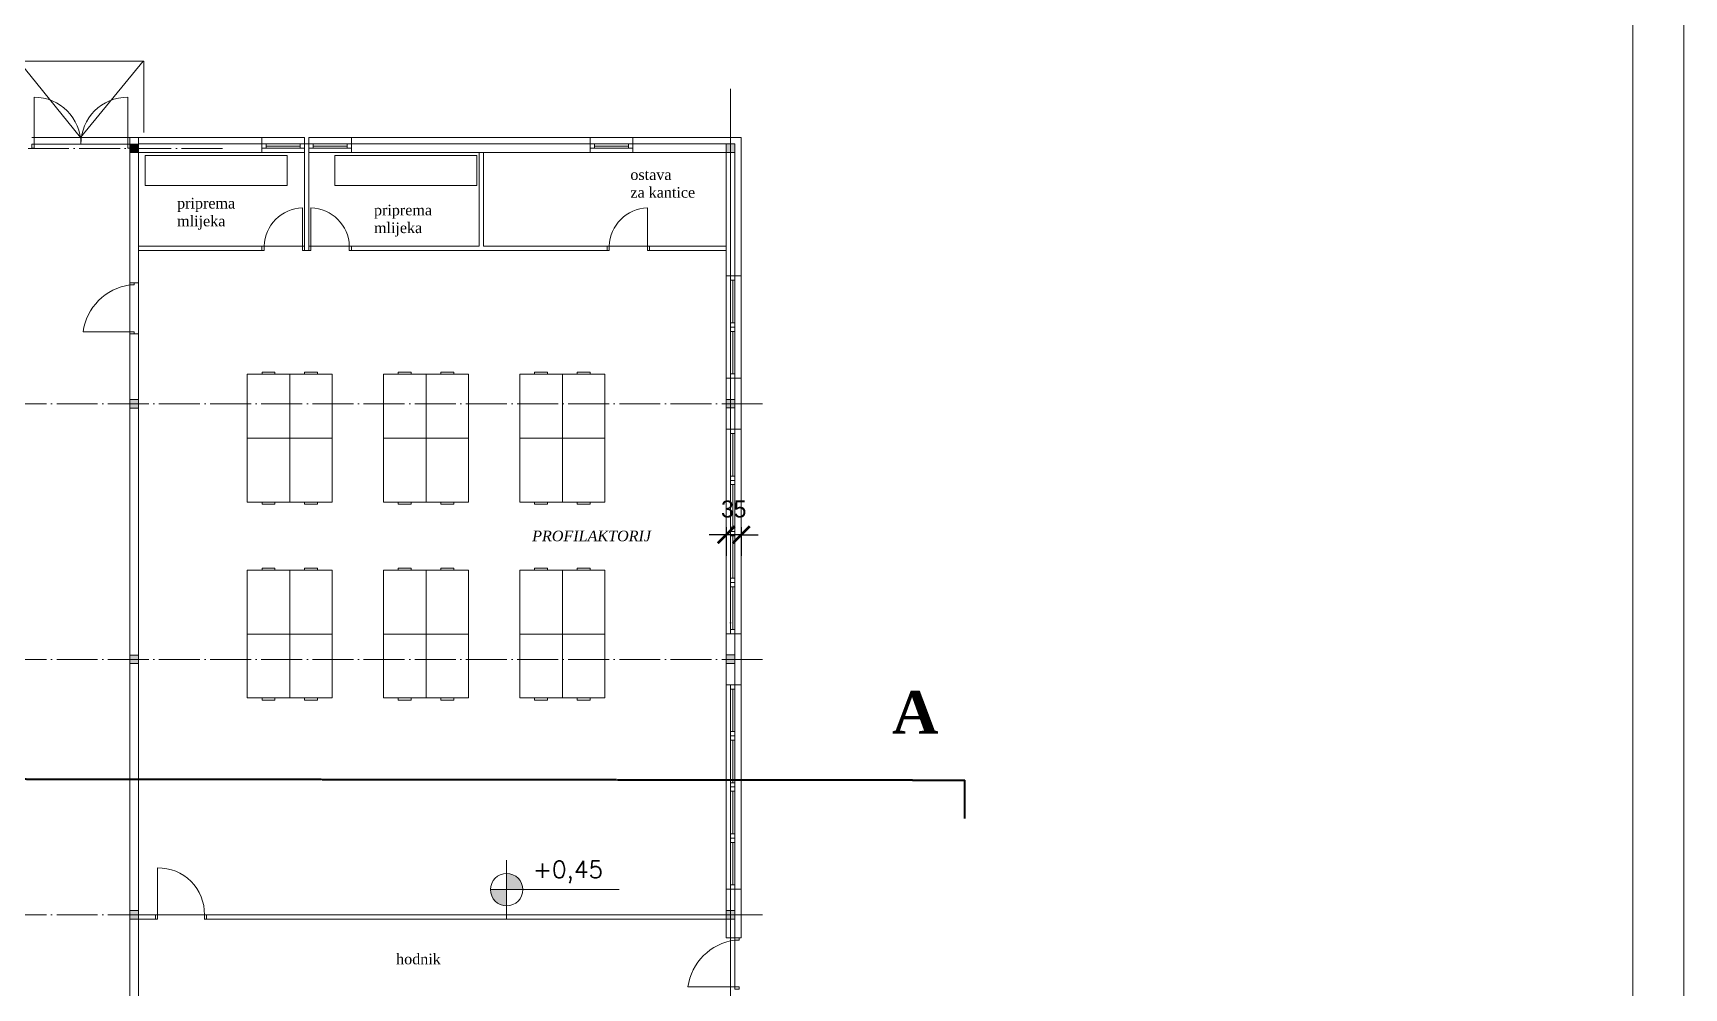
# Model space of a CAD drawing. Header units: millimetres. Extents: x 73 to 57768, y -40361 to 10065.
# Drawn here: x 38198 to 42073, y 3792 to 6034 of the extents above; entities that cross this region are included whole.
import ezdxf

# ---------------------------------------------------------------- set-up
doc = ezdxf.new("R2010")
doc.units = ezdxf.units.MM
doc.linetypes.add('ACAD_ISO04W100', pattern=[30, 24, -3, 0, -3])
doc.linetypes.add('DASHEDX2', pattern=[1.5, 1, -0.5])
for name, color, linetype, lineweight in [('1', 7, 'Continuous', 15), ('kote', 124, 'Continuous', 5), ('okvir', 120, 'Continuous', 13), ('Osovine', 252, 'ACAD_ISO04W100', 9), ('presjek linija', 202, 'DASHEDX2', 40), ('tanka', 140, 'Continuous', 9), ('zidovi', 195, 'Continuous', 5)]:
    doc.layers.add(name, color=color, linetype=linetype, lineweight=lineweight)
doc.layers.add('pogled', color=7, linetype='Continuous', lineweight=5, true_color=0x8db1c3)
doc.styles.add('zlaja', font='verdana.TTF', dxfattribs={"height": 40})
doc.dimstyles.new('1na200', dxfattribs={"dimtxt": 40, "dimasz": 40, "dimexe": 50, "dimexo": 50, "dimgap": 40, "dimtad": 1, "dimdec": 0, "dimtxsty": 'Standard', "dimblk": 'ARCHTICK', "dimcen": 40, "dimdle": 40, "dimadec": 0, "dimazin": 0, "dimtfac": 1, "dimtdec": 0, "dimtix": 1, "dimtmove": 2, "dimatfit": 3, "dimfxl": 1, "dimarcsym": 0})

# ---------------------------------------------------------------- blocks, each defined once
blk = doc.blocks.new('_ArchTick')
at = {"layer": 'kote', "color": 0, "const_width": 0.15}
blk.add_lwpolyline([(-0.5, -0.5), (0.5, 0.5)], dxfattribs=at)
blk = doc.blocks.new('*D237')
at = {"layer": 'Defpoints', "color": 0}
for p in [(39825.2, 4923.6), (39860.2, 4923.6), (39825.2, 4856.3)]:
    blk.add_point(p, dxfattribs=at)
at = {"layer": 'pogled', "color": 0, "lineweight": -2}
for p, q in [((39825.2, 4856.3), (39785.2, 4856.3)), ((39825.2, 4873.6), (39825.2, 4806.3)), ((39860.2, 4856.3), (39825.2, 4856.3)), ((39860.2, 4873.6), (39860.2, 4806.3)), ((39860.2, 4856.3), (39900.2, 4856.3))]:
    blk.add_line(p, q, dxfattribs=at)
at = {"layer": 'pogled', "color": 0, "lineweight": -2, "xscale": 40, "yscale": 40, "zscale": 40}
blk.add_blockref('_ArchTick', (39825.2, 4856.3), dxfattribs=at)
at = {"layer": 'pogled', "color": 0, "lineweight": -2, "xscale": 40, "yscale": 40, "zscale": 40, "rotation": 180}
blk.add_blockref('_ArchTick', (39860.2, 4856.3), dxfattribs=at)
at = {"layer": 'pogled', "color": 0, "insert": (39842.7, 4916.3), "char_height": 40, "attachment_point": 5}
blk.add_mtext('35', dxfattribs=at)

msp = doc.modelspace()

# ---------------------------------------------------------------- hatches: boundary and pattern name
at = {"layer": 'pogled'}
h = msp.add_hatch(color=256, dxfattribs=at)
h.paths.add_polyline_path([(39309.581, 4060.853, -0.41421356), (39347.699, 4022.735), (39309.581, 4022.735)])
h.paths.add_polyline_path([(39271.463, 4022.735), (39309.581, 4022.735), (39309.581, 3984.617, -0.41421356)])
at = {"layer": 'zidovi'}
h = msp.add_hatch(color=256, dxfattribs=at)
h.paths.add_polyline_path([(38425.242, 4573.633), (38445.242, 4573.633), (38445.242, 4553.633), (38425.242, 4553.633)])
h.paths.add_polyline_path([(38425.242, 5173.633), (38445.242, 5173.633), (38445.242, 5153.633), (38425.242, 5153.633)])
h.paths.add_polyline_path([(38425.242, 5773.633), (38445.242, 5773.633), (38445.242, 5753.633), (38425.242, 5753.633)])
msp.add_hatch(color=256, dxfattribs=at).paths.add_polyline_path([(38425.242, 5773.633), (38445.242, 5773.633), (38445.242, 5753.633), (38425.242, 5753.633)])
msp.add_hatch(color=256, dxfattribs=at).paths.add_polyline_path([(38425.242, 5773.633), (38445.242, 5773.633), (38445.242, 5753.633), (38425.242, 5753.633)])
h = msp.add_hatch(color=256, dxfattribs=at)
h.paths.add_polyline_path([(39825.242, 5773.812), (39845.242, 5773.812), (39845.242, 5753.812), (39825.242, 5753.812)])
h.paths.add_polyline_path([(39825.242, 5173.812), (39845.242, 5173.812), (39845.242, 5153.812), (39825.242, 5153.812)])
h = msp.add_hatch(color=256, dxfattribs=at)
h.paths.add_polyline_path([(39825.242, 4573.812), (39845.242, 4573.812), (39845.242, 4553.812), (39825.242, 4553.812)])
h.paths.add_polyline_path([(39825.242, 3973.812), (39845.242, 3973.812), (39845.242, 3953.812), (39825.242, 3953.812)])
h = msp.add_hatch(color=256, dxfattribs=at)
h.paths.add_polyline_path([(38425.242, 3973.633), (38445.242, 3973.633), (38445.242, 3953.633), (38425.242, 3953.633)])
h.paths.add_polyline_path([(38425.242, 3373.633), (38445.242, 3373.633), (38445.242, 3353.633), (38425.242, 3353.633)])

# ---------------------------------------------------------------- linework, layer by layer
at = {"layer": '1', "color": 251, "linetype": 'ACAD_ISO04W100', "ltscale": 4}
for p, q in [((38642.37, 5763.553), (36838.302, 5763.553)), ((39910.569, 5163.553), (36838.302, 5163.553)), ((39910.569, 4563.553), (36838.302, 4563.553)), ((39910.569, 3963.553), (36838.302, 3963.553))]:
    msp.add_line(p, q, dxfattribs=at)
at = {"layer": 'okvir'}
for points in [[(28073.426, 10064.707), (28073.426, 64.707), (42073.426, 64.707), (42073.426, 10064.707)], [(28495.734, 9944.707), (28495.734, 184.707), (41953.426, 184.707), (41953.426, 9944.707)]]:
    msp.add_lwpolyline(points, close=True, dxfattribs=at)
at = {"layer": 'Osovine', "ltscale": 100}
msp.add_line((39835.242, 1948.992), (39835.242, 5903.065), dxfattribs=at)
at = {"layer": 'pogled'}
for p, q in [((39309.581, 3954.818), (39309.581, 4091.929)), ((39271.463, 4022.735), (39573.768, 4022.735))]:
    msp.add_line(p, q, dxfattribs=at)
at = {"layer": 'pogled', "ltscale": 5}
for points in [[(38456.482, 5968.086), (38309.214, 5788.633), (38163.834, 5969.031)], [(38457.588, 5801.111), (38457.588, 5968.012), (38162.238, 5968.012), (38162.238, 5809.319)]]:
    msp.add_lwpolyline(points, dxfattribs=at)
at = {"layer": 'pogled'}
for points in [[(38794.431, 5676.465), (38460.649, 5676.465), (38460.649, 5746.465), (38794.431, 5746.465)], [(39239.905, 5676.465), (38906.123, 5676.465), (38906.123, 5746.465), (39239.905, 5746.465)]]:
    msp.add_lwpolyline(points, close=True, dxfattribs=at)
msp.add_circle((39309.581, 4022.735), 38.118, dxfattribs=at)
at = {"layer": 'presjek linija'}
for p in [(36227.589, 4284.784), (40385.506, 4190.091)]:
    msp.add_line(p, (40385.506, 4280.091), dxfattribs=at)
at = {"layer": 'tanka'}
for p, q in [((38200.242, 5773.633), (38200.242, 5883.633)), ((38420.242, 5773.633), (38420.242, 5883.633)), ((38425.242, 5788.633), (38195.242, 5788.633)), ((38835.242, 5788.812), (38735.242, 5788.812)), ((38945.242, 5788.812), (38845.242, 5788.812)), ((39605.482, 5788.812), (39505.482, 5788.812)), ((38200.242, 5773.633), (38420.242, 5773.633)), ((38835.242, 5753.812), (38735.242, 5753.812)), ((38825.242, 5773.812), (38745.242, 5773.812)), ((38835.242, 5763.812), (38745.242, 5763.812)), ((38945.242, 5753.812), (38845.242, 5753.812)), ((38935.242, 5773.812), (38855.242, 5773.812)), ((38945.242, 5763.812), (38855.242, 5763.812)), ((39605.482, 5753.812), (39505.482, 5753.812)), ((39595.482, 5773.812), (39515.482, 5773.812)), ((39605.482, 5763.812), (39515.482, 5763.812)), ((38830.242, 5533.812), (38830.242, 5623.812)), ((38850.242, 5533.812), (38850.242, 5623.812)), ((39640.242, 5533.812), (39640.242, 5623.812)), ((38830.242, 5533.812), (38740.242, 5533.812)), ((38850.242, 5533.812), (38940.242, 5533.812)), ((39640.242, 5533.812), (39550.242, 5533.812)), ((38425.242, 5332.834), (38425.242, 5442.834)), ((39825.242, 5463.812), (39825.242, 5223.812)), ((39835.242, 5453.812), (39835.242, 5353.812)), ((39845.242, 5453.812), (39845.242, 5233.812)), ((39860.242, 5463.812), (39860.242, 5223.812)), ((38425.242, 5332.834), (38315.242, 5332.834)), ((39835.242, 5333.812), (39835.242, 5233.812)), ((38900.327, 5232.937), (38700.327, 5232.937)), ((38700.327, 5232.937), (38700.327, 4932.937)), ((38735.327, 5237.937), (38735.327, 5232.937)), ((38765.327, 5237.937), (38735.327, 5237.937)), ((38765.327, 5232.937), (38765.327, 5237.937)), ((38800.327, 5232.937), (38800.327, 4932.937)), ((38865.327, 5237.937), (38835.327, 5237.937)), ((38835.327, 5237.937), (38835.327, 5232.937)), ((38865.327, 5232.937), (38865.327, 5237.937)), ((38900.327, 4932.937), (38900.327, 5232.937)), ((39220.327, 5232.937), (39020.327, 5232.937)), ((39020.327, 5232.937), (39020.327, 4932.937)), ((39055.327, 5237.937), (39055.327, 5232.937)), ((39085.327, 5237.937), (39055.327, 5237.937)), ((39085.327, 5232.937), (39085.327, 5237.937)), ((39120.327, 5232.937), (39120.327, 4932.937)), ((39185.327, 5237.937), (39155.327, 5237.937)), ((39155.327, 5237.937), (39155.327, 5232.937)), ((39185.327, 5232.937), (39185.327, 5237.937)), ((39220.327, 4932.937), (39220.327, 5232.937)), ((39540.327, 5232.937), (39340.327, 5232.937)), ((39340.327, 5232.937), (39340.327, 4932.937)), ((39375.327, 5237.937), (39375.327, 5232.937)), ((39405.327, 5237.937), (39375.327, 5237.937)), ((39405.327, 5232.937), (39405.327, 5237.937)), ((39440.327, 5232.937), (39440.327, 4932.937)), ((39505.327, 5237.937), (39475.327, 5237.937)), ((39475.327, 5237.937), (39475.327, 5232.937)), ((39505.327, 5232.937), (39505.327, 5237.937)), ((39540.327, 4932.937), (39540.327, 5232.937)), ((38900.327, 5082.937), (38700.327, 5082.937)), ((39220.327, 5082.937), (39020.327, 5082.937)), ((39540.327, 5082.937), (39340.327, 5082.937)), ((39825.242, 5103.812), (39825.242, 4863.812)), ((39835.242, 5093.812), (39835.242, 4993.812)), ((39845.242, 5093.812), (39845.242, 4873.812)), ((39860.242, 5103.812), (39860.242, 4863.812)), ((39835.242, 4973.812), (39835.242, 4873.812)), ((38700.327, 4932.937), (38900.327, 4932.937)), ((38735.327, 4927.937), (38735.327, 4932.937)), ((38765.327, 4927.937), (38735.327, 4927.937)), ((38765.327, 4932.937), (38765.327, 4927.937)), ((38835.327, 4927.937), (38835.327, 4932.937)), ((38865.327, 4927.937), (38835.327, 4927.937)), ((38865.327, 4932.937), (38865.327, 4927.937)), ((39020.327, 4932.937), (39220.327, 4932.937)), ((39055.327, 4927.937), (39055.327, 4932.937)), ((39085.327, 4927.937), (39055.327, 4927.937)), ((39085.327, 4932.937), (39085.327, 4927.937)), ((39155.327, 4927.937), (39155.327, 4932.937)), ((39185.327, 4927.937), (39155.327, 4927.937)), ((39185.327, 4932.937), (39185.327, 4927.937)), ((39340.327, 4932.937), (39540.327, 4932.937)), ((39375.327, 4927.937), (39375.327, 4932.937)), ((39405.327, 4927.937), (39375.327, 4927.937)), ((39405.327, 4932.937), (39405.327, 4927.937)), ((39475.327, 4927.937), (39475.327, 4932.937)), ((39505.327, 4927.937), (39475.327, 4927.937)), ((39505.327, 4932.937), (39505.327, 4927.937)), ((39825.242, 4863.812), (39825.242, 4623.812)), ((39835.242, 4853.812), (39835.242, 4753.812)), ((39845.242, 4853.812), (39845.242, 4633.812)), ((39860.242, 4863.812), (39860.242, 4623.812)), ((38900.327, 4772.937), (38700.327, 4772.937)), ((38700.327, 4772.937), (38700.327, 4472.937)), ((38735.327, 4777.937), (38735.327, 4772.937)), ((38765.327, 4777.937), (38735.327, 4777.937)), ((38765.327, 4772.937), (38765.327, 4777.937)), ((38800.327, 4772.937), (38800.327, 4472.937)), ((38865.327, 4777.937), (38835.327, 4777.937)), ((38835.327, 4777.937), (38835.327, 4772.937)), ((38865.327, 4772.937), (38865.327, 4777.937)), ((38900.327, 4472.937), (38900.327, 4772.937)), ((39220.327, 4772.937), (39020.327, 4772.937)), ((39020.327, 4772.937), (39020.327, 4472.937)), ((39055.327, 4777.937), (39055.327, 4772.937)), ((39085.327, 4777.937), (39055.327, 4777.937)), ((39085.327, 4772.937), (39085.327, 4777.937)), ((39120.327, 4772.937), (39120.327, 4472.937)), ((39185.327, 4777.937), (39155.327, 4777.937)), ((39155.327, 4777.937), (39155.327, 4772.937)), ((39185.327, 4772.937), (39185.327, 4777.937)), ((39220.327, 4472.937), (39220.327, 4772.937)), ((39540.327, 4772.937), (39340.327, 4772.937)), ((39340.327, 4772.937), (39340.327, 4472.937)), ((39405.327, 4777.937), (39375.327, 4777.937)), ((39375.327, 4777.937), (39375.327, 4772.937)), ((39405.327, 4772.937), (39405.327, 4777.937)), ((39440.327, 4772.937), (39440.327, 4472.937)), ((39505.327, 4777.937), (39475.327, 4777.937)), ((39475.327, 4777.937), (39475.327, 4772.937)), ((39505.327, 4772.937), (39505.327, 4777.937)), ((39540.327, 4472.937), (39540.327, 4772.937)), ((39835.242, 4733.812), (39835.242, 4633.812)), ((38900.327, 4622.937), (38700.327, 4622.937)), ((39220.327, 4622.937), (39020.327, 4622.937)), ((39540.327, 4622.937), (39340.327, 4622.937)), ((39825.242, 4503.812), (39825.242, 4263.812)), ((39860.242, 4503.812), (39860.242, 4263.812)), ((38700.327, 4472.937), (38900.327, 4472.937)), ((38735.327, 4467.937), (38735.327, 4472.937)), ((38765.327, 4467.937), (38735.327, 4467.937)), ((38765.327, 4472.937), (38765.327, 4467.937)), ((38835.327, 4467.937), (38835.327, 4472.937)), ((38865.327, 4467.937), (38835.327, 4467.937)), ((38865.327, 4472.937), (38865.327, 4467.937)), ((39020.327, 4472.937), (39220.327, 4472.937)), ((39055.327, 4467.937), (39055.327, 4472.937)), ((39085.327, 4467.937), (39055.327, 4467.937)), ((39085.327, 4472.937), (39085.327, 4467.937)), ((39155.327, 4467.937), (39155.327, 4472.937)), ((39185.327, 4467.937), (39155.327, 4467.937)), ((39185.327, 4472.937), (39185.327, 4467.937)), ((39340.327, 4472.937), (39540.327, 4472.937)), ((39375.327, 4467.937), (39375.327, 4472.937)), ((39405.327, 4467.937), (39375.327, 4467.937)), ((39405.327, 4472.937), (39405.327, 4467.937)), ((39475.327, 4467.937), (39475.327, 4472.937)), ((39505.327, 4467.937), (39475.327, 4467.937)), ((39505.327, 4472.937), (39505.327, 4467.937)), ((39835.242, 4493.812), (39835.242, 4393.812)), ((39845.242, 4493.812), (39845.242, 4273.812)), ((39835.242, 4373.812), (39835.242, 4273.812)), ((39825.242, 4263.812), (39825.242, 4023.812)), ((39860.242, 4263.812), (39860.242, 4023.812)), ((39835.242, 4253.812), (39835.242, 4153.812)), ((39845.242, 4253.812), (39845.242, 4033.812)), ((39835.242, 4133.812), (39835.242, 4033.812)), ((38490.242, 3963.812), (38490.242, 4073.812)), ((38490.242, 3963.812), (38600.242, 3963.812)), ((39845.242, 3794.307), (39845.242, 3904.307)), ((39845.242, 3794.307), (39735.242, 3794.307))]:
    msp.add_line(p, q, dxfattribs=at)
for centre, radius, start, end in [((38200.242, 5773.633), 110, 0, 90), ((38420.242, 5773.633), 110, 90, 180), ((38832.915, 5531.139), 92.712, 91.652191, 178.347809), ((38847.569, 5531.139), 92.712, 1.652191, 88.347809), ((39642.915, 5531.139), 92.712, 91.652191, 178.347809), ((38443.077, 5314.999), 129.073, 97.94252, 172.05748), ((38492.2, 3965.77), 108.059, 358.961532, 91.038468), ((39863.077, 3776.471), 129.073, 97.94252, 172.05748)]:
    msp.add_arc(centre, radius, start, end, dxfattribs=at)
at = {"layer": 'zidovi'}
for p, q in [((38425.242, 5788.633), (38425.242, 5583.633)), ((38425.242, 5583.633), (38425.242, 5788.633)), ((38425.242, 5788.633), (38445.242, 5788.633)), ((38445.242, 5788.633), (38445.242, 5773.633)), ((38445.242, 5788.633), (38460.242, 5788.633)), ((38735.242, 5788.812), (38460.242, 5788.812)), ((38735.242, 5788.812), (38735.242, 5753.812)), ((38835.242, 5788.812), (38835.242, 5753.812)), ((38845.242, 5788.812), (38845.242, 5753.812)), ((38945.242, 5788.812), (38945.242, 5753.812)), ((39505.482, 5788.812), (38945.242, 5788.812)), ((39505.482, 5788.812), (39505.482, 5753.812)), ((39605.482, 5788.812), (39605.482, 5753.812)), ((39605.482, 5788.812), (39845.242, 5788.812)), ((39845.242, 5788.812), (39860.242, 5788.812)), ((39860.242, 5788.812), (39860.242, 5409.555)), ((39860.242, 5788.812), (39860.242, 5463.812)), ((38420.242, 5763.633), (38425.242, 5763.633)), ((38420.242, 5763.633), (38425.242, 5763.633)), ((38425.242, 5753.812), (38735.242, 5753.812)), ((38435.242, 5753.633), (38425.242, 5753.633)), ((38445.242, 5773.812), (38735.242, 5773.812)), ((38445.242, 5753.633), (38445.242, 5533.812)), ((38445.242, 5583.633), (38445.242, 5753.633)), ((38825.242, 5768.812), (38745.242, 5768.812)), ((38855.242, 5773.812), (38825.242, 5773.812)), ((38835.242, 5753.812), (38835.242, 5533.812)), ((38845.242, 5753.812), (38845.242, 5533.812)), ((38935.242, 5768.812), (38855.242, 5768.812)), ((39515.482, 5773.812), (38935.242, 5773.812)), ((39505.482, 5753.812), (38945.242, 5753.812)), ((39245.242, 5753.812), (39245.242, 5533.812)), ((39255.242, 5753.812), (39255.242, 5533.812)), ((39595.482, 5768.812), (39515.482, 5768.812)), ((39825.242, 5773.812), (39595.482, 5773.812)), ((39825.242, 5753.812), (39605.482, 5753.812)), ((39825.242, 5409.555), (39825.242, 5753.812)), ((39825.242, 5463.812), (39825.242, 5753.812)), ((39845.242, 5773.812), (39845.242, 5399.555)), ((38425.242, 5583.633), (38425.242, 5153.633)), ((38735.242, 5533.812), (38445.242, 5533.812)), ((38445.242, 5533.812), (38445.242, 5173.633)), ((38735.242, 5523.812), (38445.242, 5523.812)), ((38835.242, 5533.812), (38830.242, 5533.812)), ((38850.242, 5523.812), (38830.242, 5523.812)), ((38850.242, 5533.812), (38845.242, 5533.812)), ((39245.242, 5533.812), (38940.242, 5533.812)), ((39550.242, 5523.812), (38940.242, 5523.812)), ((39550.242, 5533.812), (39255.242, 5533.812)), ((39645.242, 5533.812), (39640.242, 5533.812)), ((39645.242, 5523.812), (39640.242, 5523.812)), ((39645.242, 5533.812), (39825.242, 5533.812)), ((39645.242, 5523.812), (39825.242, 5523.812)), ((38435.242, 5447.834), (38445.242, 5447.834)), ((39825.242, 5463.812), (39860.242, 5463.812)), ((39840.242, 5453.812), (39840.242, 5353.812)), ((39845.242, 5353.812), (39845.242, 5333.812)), ((39845.242, 5353.812), (39845.242, 5333.812)), ((38435.242, 5327.834), (38445.242, 5327.834)), ((39840.242, 5333.812), (39840.242, 5233.812)), ((39825.242, 4983.812), (39825.242, 5289.555)), ((39860.242, 5289.555), (39860.242, 4983.812)), ((39860.242, 5223.812), (39825.242, 5223.812)), ((39825.242, 5223.812), (39825.242, 5103.812)), ((39845.242, 5223.812), (39845.242, 5103.812)), ((39860.242, 5223.812), (39860.242, 5103.812)), ((38445.242, 3598.58), (38445.242, 5173.633)), ((38425.242, 5153.633), (38425.242, 3593.58)), ((39825.242, 5103.812), (39860.242, 5103.812)), ((39840.242, 5093.812), (39840.242, 4993.812)), ((39840.242, 4973.812), (39840.242, 4873.812)), ((39845.242, 4993.812), (39845.242, 4973.812)), ((39845.242, 4993.812), (39845.242, 4973.812)), ((39840.242, 4853.812), (39840.242, 4753.812)), ((39825.242, 4383.812), (39825.242, 4743.812)), ((39840.242, 4733.812), (39840.242, 4633.812)), ((39845.242, 4753.812), (39845.242, 4733.812)), ((39845.242, 4753.812), (39845.242, 4733.812)), ((39860.242, 4743.812), (39860.242, 4383.812)), ((39860.242, 4623.812), (39825.242, 4623.812)), ((39825.242, 4623.812), (39825.242, 4503.812)), ((39845.242, 4623.812), (39845.242, 4503.812)), ((39860.242, 4623.812), (39860.242, 4503.812)), ((39825.242, 4503.812), (39860.242, 4503.812)), ((39840.242, 4493.812), (39840.242, 4393.812)), ((39845.242, 4393.812), (39845.242, 4373.812)), ((39845.242, 4393.812), (39845.242, 4373.812)), ((39840.242, 4373.812), (39840.242, 4273.812)), ((39840.242, 4253.812), (39840.242, 4153.812)), ((39845.242, 4153.812), (39845.242, 4133.812)), ((39845.242, 4153.812), (39845.242, 4133.812)), ((39825.242, 4143.812), (39825.242, 3909.307)), ((39840.242, 4133.812), (39840.242, 4033.812)), ((39860.242, 4143.812), (39860.242, 3909.307)), ((39860.242, 4023.812), (39825.242, 4023.812)), ((39825.242, 3909.307), (39825.242, 4023.812)), ((39845.242, 4023.812), (39845.242, 3909.307)), ((39860.242, 3909.307), (39860.242, 4023.812)), ((38490.242, 3963.812), (38445.242, 3963.812)), ((38490.242, 3953.812), (38445.242, 3953.812)), ((39345.242, 3953.812), (38599.596, 3953.812)), ((39825.242, 3963.812), (38600.242, 3963.812)), ((39825.242, 3953.812), (39345.242, 3953.812)), ((39860.242, 3909.307), (39825.242, 3909.307))]:
    msp.add_line(p, q, dxfattribs=at)
for points in [[(38195.242, 5763.633), (38200.242, 5763.633), (38200.242, 5773.633), (38195.242, 5773.633)], [(38420.242, 5763.633), (38425.242, 5763.633), (38425.242, 5773.633), (38420.242, 5773.633)], [(38445.242, 5753.633), (38425.242, 5753.633), (38425.242, 5773.633), (38445.242, 5773.633)], [(38445.242, 5753.633), (38425.242, 5753.633), (38425.242, 5773.633), (38445.242, 5773.633)], [(38445.242, 5753.633), (38425.242, 5753.633), (38425.242, 5773.633), (38445.242, 5773.633)], [(38735.242, 5763.812), (38735.242, 5773.812), (38745.242, 5773.812), (38745.242, 5763.812)], [(38825.242, 5763.812), (38825.242, 5773.812), (38835.242, 5773.812), (38835.242, 5763.812)], [(38845.242, 5763.812), (38845.242, 5773.812), (38855.242, 5773.812), (38855.242, 5763.812)], [(38935.242, 5763.812), (38935.242, 5773.812), (38945.242, 5773.812), (38945.242, 5763.812)], [(39505.482, 5763.812), (39505.482, 5773.812), (39515.482, 5773.812), (39515.482, 5763.812)], [(39595.482, 5763.812), (39595.482, 5773.812), (39605.482, 5773.812), (39605.482, 5763.812)], [(39845.242, 5753.812), (39825.242, 5753.812), (39825.242, 5773.812), (39845.242, 5773.812)], [(38735.242, 5523.812), (38740.242, 5523.812), (38740.242, 5533.812), (38735.242, 5533.812)], [(38830.242, 5523.812), (38835.242, 5523.812), (38835.242, 5533.812), (38830.242, 5533.812)], [(38850.242, 5523.812), (38845.242, 5523.812), (38845.242, 5533.812), (38850.242, 5533.812)], [(38945.242, 5523.812), (38940.242, 5523.812), (38940.242, 5533.812), (38945.242, 5533.812)], [(39545.242, 5523.812), (39550.242, 5523.812), (39550.242, 5533.812), (39545.242, 5533.812)], [(39640.242, 5523.812), (39645.242, 5523.812), (39645.242, 5533.812), (39640.242, 5533.812)], [(38435.242, 5447.834), (38435.242, 5442.834), (38425.242, 5442.834), (38425.242, 5447.834)], [(39835.242, 5453.812), (39845.242, 5453.812), (39845.242, 5463.812), (39835.242, 5463.812)], [(39835.242, 5343.812), (39845.242, 5343.812), (39845.242, 5353.812), (39835.242, 5353.812)], [(38435.242, 5332.834), (38435.242, 5327.834), (38425.242, 5327.834), (38425.242, 5332.834)], [(39835.242, 5333.812), (39845.242, 5333.812), (39845.242, 5343.812), (39835.242, 5343.812)], [(39835.242, 5223.812), (39845.242, 5223.812), (39845.242, 5233.812), (39835.242, 5233.812)], [(38445.242, 5153.633), (38425.242, 5153.633), (38425.242, 5173.633), (38445.242, 5173.633)], [(38445.242, 5153.633), (38425.242, 5153.633), (38425.242, 5173.633), (38445.242, 5173.633)], [(39845.242, 5153.812), (39825.242, 5153.812), (39825.242, 5173.812), (39845.242, 5173.812)], [(39835.242, 5093.812), (39845.242, 5093.812), (39845.242, 5103.812), (39835.242, 5103.812)], [(39835.242, 4983.812), (39845.242, 4983.812), (39845.242, 4993.812), (39835.242, 4993.812)], [(39835.242, 4973.812), (39845.242, 4973.812), (39845.242, 4983.812), (39835.242, 4983.812)], [(39835.242, 4863.812), (39845.242, 4863.812), (39845.242, 4873.812), (39835.242, 4873.812)], [(39835.242, 4853.812), (39845.242, 4853.812), (39845.242, 4863.812), (39835.242, 4863.812)], [(39835.242, 4743.812), (39845.242, 4743.812), (39845.242, 4753.812), (39835.242, 4753.812)], [(39835.242, 4733.812), (39845.242, 4733.812), (39845.242, 4743.812), (39835.242, 4743.812)], [(39835.242, 4623.812), (39845.242, 4623.812), (39845.242, 4633.812), (39835.242, 4633.812)], [(38445.242, 4553.633), (38425.242, 4553.633), (38425.242, 4573.633), (38445.242, 4573.633)], [(38445.242, 4553.633), (38425.242, 4553.633), (38425.242, 4573.633), (38445.242, 4573.633)], [(39845.242, 4553.812), (39825.242, 4553.812), (39825.242, 4573.812), (39845.242, 4573.812)], [(39835.242, 4493.812), (39845.242, 4493.812), (39845.242, 4503.812), (39835.242, 4503.812)], [(39835.242, 4383.812), (39845.242, 4383.812), (39845.242, 4393.812), (39835.242, 4393.812)], [(39835.242, 4373.812), (39845.242, 4373.812), (39845.242, 4383.812), (39835.242, 4383.812)], [(39835.242, 4263.812), (39845.242, 4263.812), (39845.242, 4273.812), (39835.242, 4273.812)], [(39835.242, 4253.812), (39845.242, 4253.812), (39845.242, 4263.812), (39835.242, 4263.812)], [(39835.242, 4143.812), (39845.242, 4143.812), (39845.242, 4153.812), (39835.242, 4153.812)], [(39835.242, 4133.812), (39845.242, 4133.812), (39845.242, 4143.812), (39835.242, 4143.812)], [(39835.242, 4023.812), (39845.242, 4023.812), (39845.242, 4033.812), (39835.242, 4033.812)], [(38445.242, 3953.633), (38425.242, 3953.633), (38425.242, 3973.633), (38445.242, 3973.633)], [(38445.242, 3953.633), (38425.242, 3953.633), (38425.242, 3973.633), (38445.242, 3973.633)], [(38490.242, 3953.812), (38485.242, 3953.812), (38485.242, 3963.812), (38490.242, 3963.812)], [(38605.242, 3953.812), (38600.242, 3953.812), (38600.242, 3963.812), (38605.242, 3963.812)], [(39845.242, 3953.812), (39825.242, 3953.812), (39825.242, 3973.812), (39845.242, 3973.812)], [(39855.242, 3909.307), (39855.242, 3904.307), (39845.242, 3904.307), (39845.242, 3909.307)], [(39855.242, 3794.307), (39855.242, 3789.307), (39845.242, 3789.307), (39845.242, 3794.307)]]:
    msp.add_lwpolyline(points, close=True, dxfattribs=at)

# ---------------------------------------------------------------- texts
at = {"layer": 'pogled', "char_height": 25, "width": 475.63573, "attachment_point": 1}
for s, insert in [('{\\fBook Antiqua|b0|i0|c0|p18;ostava \\Pza kantice}', (39600.13, 5714.356)), ('{\\fBook Antiqua|b0|i0|c0|p18;priprema \\Pmlijeka}', (38536.042, 5647.178)), ('{\\fBook Antiqua|b0|i0|c0|p18;priprema \\Pmlijeka}', (38998.158, 5631.188)), ('{\\fBook Antiqua|b0|i1|c0|p18;PROFILAKTORIJ}', (39369.559, 4865.859)), ('{\\fBook Antiqua|b0|i0|c0|p18;hodnik}', (39050.142, 3872.404))]:
    msp.add_mtext(s, dxfattribs=dict(at, insert=insert))
at = {"layer": 'pogled', "insert": (39371.45, 4090.103), "char_height": 40, "width": 201.867, "attachment_point": 1, "style": 'zlaja'}
msp.add_mtext('{\\Fsimplex|c0;+0,\\Fsimplex|c238;45}', dxfattribs=at)
at = {"layer": 'presjek linija', "insert": (40323.123, 4489.056), "char_height": 100, "width": 678.7443, "attachment_point": 3}
msp.add_mtext('{\\fTimes New Roman|b1|i0|c0|p18;A}', dxfattribs=at)

# ---------------------------------------------------------------- dimensions: what is measured, and where the dimension line sits
at = {"layer": 'pogled'}
dim = msp.add_linear_dim(base=(39825.242, 4856.294), p1=(39860.242, 4923.633), p2=(39825.242, 4923.633), angle=180, dimstyle='1na200', dxfattribs=at)
dim.commit()
dim.dimension.update_dxf_attribs({"geometry": '*D237', "text_midpoint": (39842.742, 4916.294)})

doc.saveas('drawing.dxf')
